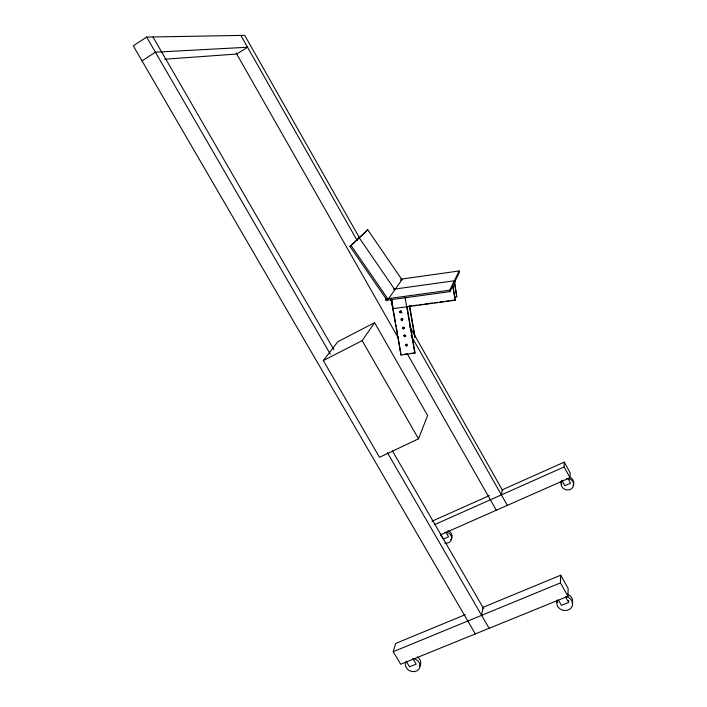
<?xml version="1.0" encoding="UTF-8"?>
<svg xmlns="http://www.w3.org/2000/svg" width="707" height="707" viewBox="0 0 707 707"><rect width="100%" height="100%" fill="white"/><g stroke="black" fill="none" stroke-linecap="round" stroke-linejoin="round"><path stroke-width="1.06" d="M558.477 600.208L561.402 605.36L568.658 602.426L568.684 600.437M465.277 614.675L395.673 643.458L393.225 651.695L400.692 664.244L567.995 596.248L568.128 588.383L560.686 575.215L482.925 607.375L481.617 615.337M440.284 534.952L570.054 477.685L570.134 472.744L564.239 462.139L502.235 489.836L501.404 494.882M567.995 596.248L560.448 582.913L560.686 575.215M570.054 477.685L564.089 466.965L564.239 462.139M418.517 438.817L427.594 415.495L374.604 322.684L337.84 341.693L323.329 360.579L379.5 457.314L418.517 438.817L362.161 340.641L374.604 322.684M391.316 299.105L393.048 308.659L455.175 300.272L452.984 285.937L451.976 287.996L451.746 286.591M456.749 296.79L454.354 281.253L456.749 296.79L454.601 297.09M454.433 282.95L455.555 280.644M459.161 270.958L449.714 290.188L385.554 298.99L385.81 300.413L449.961 291.62L459.391 272.301L459.161 270.958L400.639 279.221M391.059 299.158L401.002 355.047L415.071 352.961L406.967 306.644M401.002 355.047L397.979 336.399M388.744 298.469L401.947 279.689L367.746 229.766L349.965 246.381L386.941 300.113L388.134 299.335L351.149 245.585L367.746 229.766M358.113 238.621L359.262 237.852L394.877 289.737M349.965 246.381L351.149 245.585M359.545 238.003L244.719 35.35L146.649 37.073L133.27 45.822L475.325 633.914M400.834 280.414L401.947 279.689M142.019 60.855L155.407 52.194L247.547 47.245L236.739 54.041L164.731 59.22M323.329 360.579L362.161 340.641M431.933 521.236L489.297 495.616M434.372 524.727L564.089 466.965M393.225 651.695L560.448 582.913M404.74 334.773C402.769 335.542 405.862 337.548 405.809 335.48M393.481 289.251L454.336 280.785L454.566 282.173M408.522 306.246L411.783 305.804M413.966 305.512L417.227 305.07M419.41 304.779L422.671 304.337M424.845 304.045L432.472 303.011M434.646 302.72L437.916 302.278M440.09 301.986L443.36 301.544M445.534 301.253L448.804 300.811M450.978 300.519L454.248 300.077M404.422 354.26L407.612 353.871M410.811 353.482L414.002 353.093M404.015 327.12C401.329 326.493 403.891 330.337 404.457 327.801M401.249 311.053C398.262 310.329 401.452 314.385 401.558 311.46M402.619 318.822C399.596 318.132 402.84 322.127 402.928 319.228M412.835 658.526L416.149 664.112L409.53 666.789L406.225 661.213A7.547 6.469 23.2 0 0 409.954 670.881A7.547 6.469 23.2 0 0 419.808 667.39A7.547 6.469 23.2 0 0 413.683 658.553M446.037 532.371L448.583 536.79L443.245 539.141L440.691 534.722M152.977 36.967L333.819 349.603M392.447 450.951L483.703 608.7M146.649 37.073L330.337 354.18M387.33 452.56L489.129 628.302M236.041 52.813L398.642 338.573M407.365 353.924L496.305 510.224M565.733 597.256L568.658 602.426M400.904 311L401.991 312.918M409.609 326.369L502.668 490.605M240.84 35.421L357.229 240.654M390.405 299.158L392.04 302.039M401.284 318.336L402.371 320.253M411.076 335.604L507.343 505.355M561.729 480.168L564.813 485.691L570.567 483.164L567.995 478.551M391.74 299.821L392.129 301.942M391.484 299.892L395.496 322.436M395.876 324.584L396.256 326.731M396.645 328.879L397.599 334.252M409.556 305.548L415.036 336.974M409.344 305.884L414.832 337.354M405.049 297.285L414.868 353.367M449.714 290.188L449.961 291.62M452.825 286.255L455.175 300.272M567.2 594.154A7.971 6.973 13.9 0 1 572.263 603.301M557.257 602.541A7.971 6.973 13.9 0 1 556.842 600.552M566.051 596.611A8.007 7.008 14 0 1 572.352 605.775A8.007 7.008 14 0 1 561.871 609.92A8.007 7.008 14 0 1 557.549 599.978M417.386 656.891A7.512 6.451 23.2 0 1 419.622 666.215M447.929 530.71A6.001 5.373 21.4 0 1 450.695 539.715M444.915 532.238A6.027 5.391 21.4 0 1 451.693 538.142A6.027 5.391 21.4 0 1 444.871 543.056M440.753 534.395A6.027 5.391 21.4 0 1 441 534.094M569.409 477.075A6.301 5.718 11 0 1 573.077 485.196M561.667 484.481A6.301 5.718 11 0 1 561.27 481.264M566.705 478.471A6.328 5.736 11 0 1 573.651 485.267A6.328 5.736 11 0 1 564.902 489.403A6.328 5.736 11 0 1 562.48 480.46M399.676 311.955C401.178 315.066 401.859 309.383 399.676 311.955M401.046 319.723C402.522 322.825 403.308 317.187 401.046 319.723M402.522 328.083C404.024 331.176 404.696 325.556 402.522 328.083M403.891 335.843C405.341 338.918 406.198 333.342 403.891 335.843M405.544 345.193C406.976 348.268 407.806 342.692 405.544 345.193M405.756 344.804C407.073 347.844 408.204 342.427 405.765 344.724"/></g></svg>
